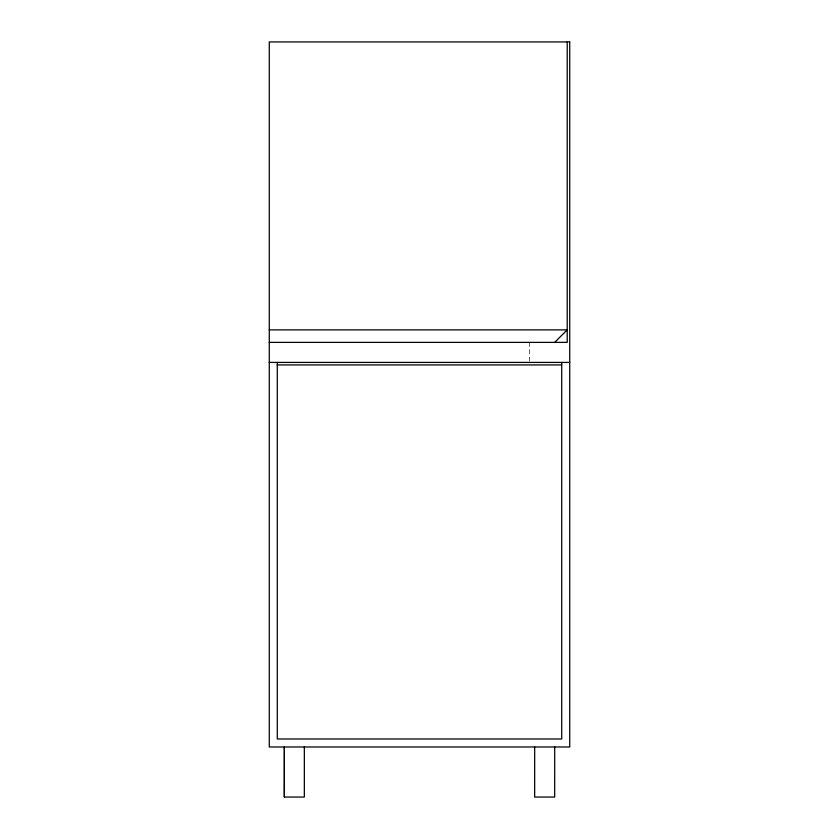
<?xml version="1.0" encoding="UTF-8"?>
<svg xmlns="http://www.w3.org/2000/svg" width="839" height="839" viewBox="0 0 839 839"><rect width="100%" height="100%" fill="white"/><g stroke="black" fill="none" stroke-linecap="round" stroke-linejoin="round"><path stroke-width="0.63" stroke-dasharray="4.2 3.15" d="M529.661 342.385L529.661 361.169"/><path stroke-width="1.26" d="M554.694 342.385L567.216 329.874L269.277 329.874M269.277 342.385L567.216 342.385L567.216 41.95M269.277 362.417L569.723 362.417M277.289 364.923L561.711 364.923M284.369 797.05L284.369 746.972L284.306 797.05L304.337 797.05L304.337 746.972M561.711 362.417L561.711 738.97L277.289 738.97L277.289 362.417M554.694 746.972L554.684 797.05L534.663 797.05L534.674 746.972M569.723 41.95L269.277 41.95L269.277 746.972L569.723 746.972L569.723 41.95"/></g></svg>
